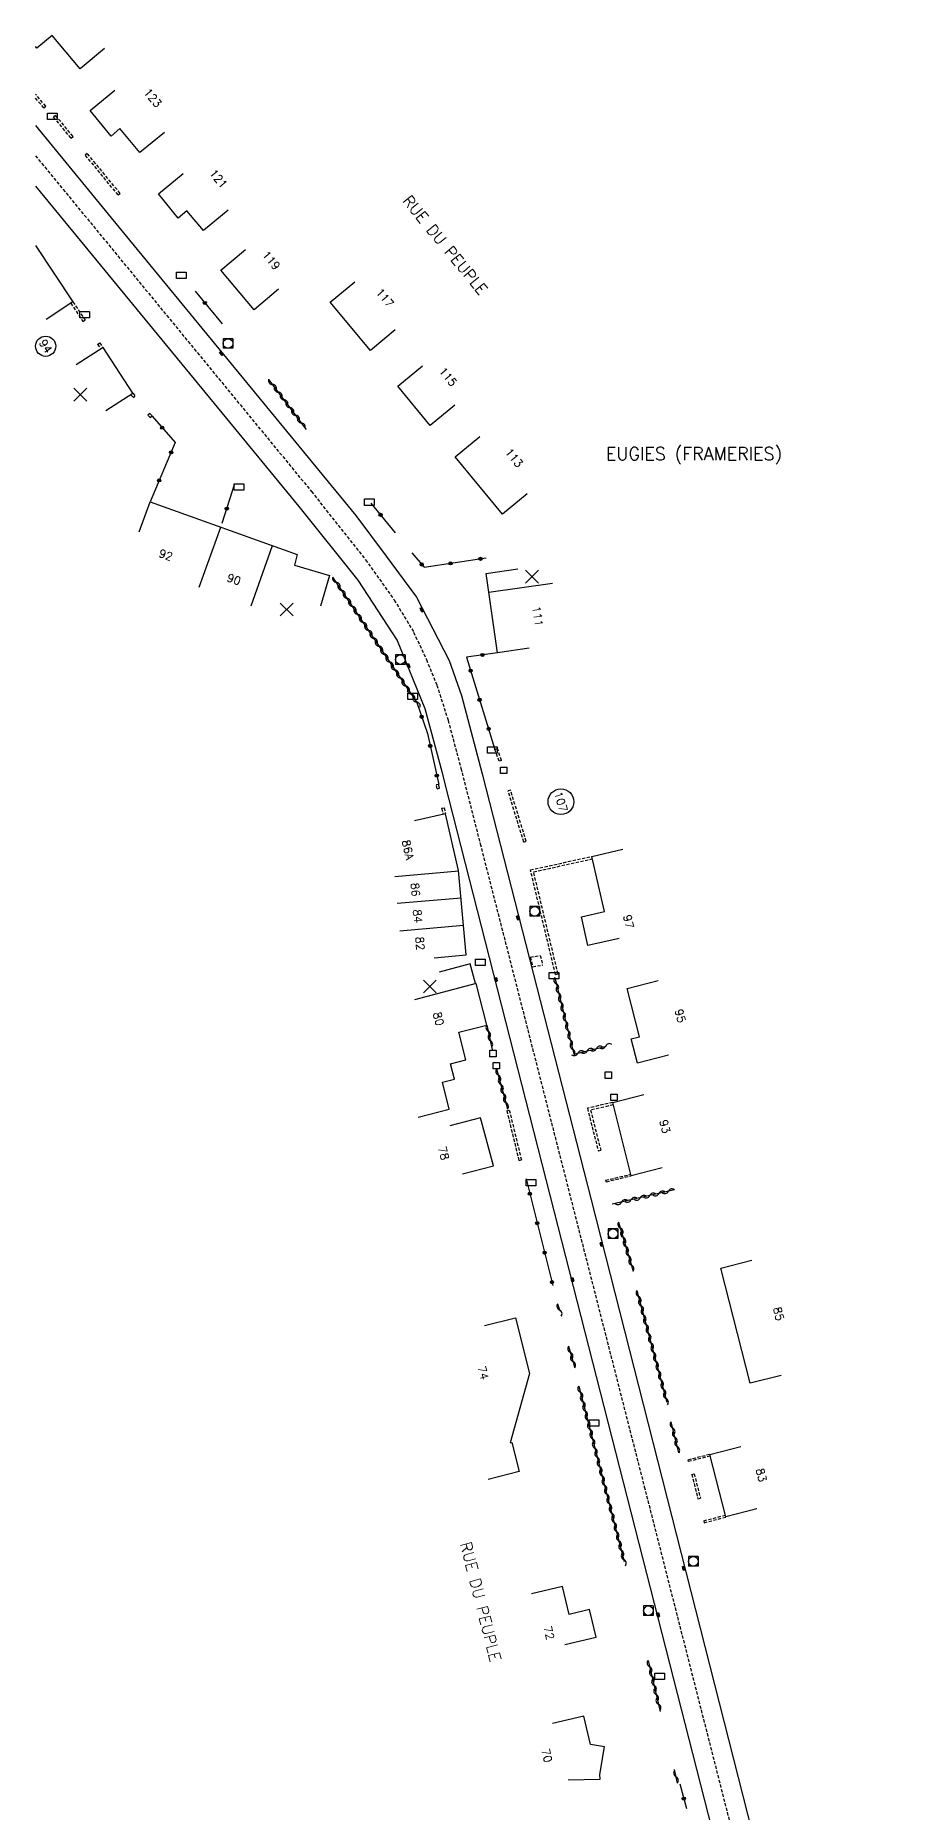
# Model space of a CAD drawing. Header units: millimetres. Extents: x 115000 to 115986, y 120000 to 121000.
# Drawn here: x 115000 to 115137.1, y 120301.6 to 120579.3 of the extents above; entities that cross this region are included whole.
import ezdxf
from ezdxf.enums import TextEntityAlignment as Align

# ---------------------------------------------------------------- set-up
doc = ezdxf.new("R2010")
doc.units = ezdxf.units.MM
doc.linetypes.add('DASHED', pattern=[0.75, 0.5, -0.25])
doc.layers.get('0').update_dxf_attribs({"linetype": 'CONTINUOUS'})
for name, color, linetype in [('W0001', 6, 'DASHED'), ('W0008', 7, 'CONTINUOUS'), ('W0100', 7, 'CONTINUOUS'), ('W0112', 1, 'DASHED'), ('W0310', 3, 'CONTINUOUS'), ('W0322', 7, 'CONTINUOUS'), ('W0400', 7, 'CONTINUOUS'), ('W0420', 7, 'CONTINUOUS'), ('W0980', 7, 'CONTINUOUS'), ('W0989', 7, 'CONTINUOUS'), ('W0991', 7, 'CONTINUOUS'), ('W1102', 7, 'CONTINUOUS'), ('W1471', 7, 'CONTINUOUS')]:
    doc.layers.add(name, color=color, linetype=linetype)
doc.styles.get("Standard").update_dxf_attribs({"font": 'romans.shx', "width": 0.85})

# ---------------------------------------------------------------- blocks, each defined once
blk = doc.blocks.new('t310o')
at = {"color": 0, "linetype": 'Continuous'}
for centre, start, end in [((-0.5, 0.38), 216.8699, 323.1304), ((0.5, -0.37), 36.8699, 143.1303)]:
    blk.add_arc(centre, 0.625, start, end, dxfattribs=at)
blk = doc.blocks.new('t322o')
at = {"color": 0, "linetype": 'Continuous'}
for radius in [0.25, 0.15]:
    blk.add_circle((0, 0), radius, dxfattribs=at)
blk = doc.blocks.new('t991o')
at = {"color": 0, "linetype": 'Continuous'}
for p, q in [((-1, 1), (1, -1)), ((-1, -1), (1, 1))]:
    blk.add_line(p, q, dxfattribs=at)
blk = doc.blocks.new('T400')
for p, q in [((-0.15, 0.3), (0.15, 0.3)), ((-0.15, -0.25), (-0.15, 0.3)), ((-0.15, 0.15), (0.15, 0.15)), ((-0.15, 0), (0.15, 0)), ((0.15, 0.3), (0.15, -0.25)), ((-0.15, -0.15), (0.15, -0.15)), ((-0.15, -0.25), (-0.15, -0.3)), ((-0.15, -0.3), (0.15, -0.3)), ((0.15, -0.3), (0.15, -0.25))]:
    blk.add_line(p, q)
blk = doc.blocks.new('T420')
for p, q in [((0.75, 0.75), (-0.75, 0.75)), ((-0.75, 0.75), (-0.75, -0.75)), ((0.75, 0.75), (0.75, -0.75)), ((0.75, -0.75), (-0.75, -0.75))]:
    blk.add_line(p, q)
blk.add_ellipse((0, 0), major_axis=(-0.53, 0.53), ratio=1, start_param=3.926991, end_param=10.210176)
blk = doc.blocks.new('t112o')
at = {"color": 0, "linetype": 'Continuous'}
for p, q in [((-0.5, 0.5), (0.5, 0.5)), ((-0.5, -0.5), (-0.5, 0.5)), ((0.5, 0.5), (0.5, -0.5)), ((0.5, -0.5), (-0.5, -0.5))]:
    blk.add_line(p, q, dxfattribs=at)
blk = doc.blocks.new('T1471')
at = {"color": 0, "linetype": 'Continuous', "flags": 128}
blk.add_lwpolyline([(-0.75, -0.5), (-0.75, 0.5), (0.75, 0.5), (0.75, -0.5), (-0.75, -0.5)], dxfattribs=at)

msp = doc.modelspace()

# ---------------------------------------------------------------- linework, layer by layer
at = {"layer": 'W0001'}
msp.add_lwpolyline([(115000, 120560.46), (115024.79, 120530.29), (115043.08, 120508.03), (115051.54, 120497.35), (115056.03, 120491.05), (115059.05, 120486.05), (115061.04, 120481.75), (115062.68, 120477.76), (115064.44, 120472.25), (115066.43, 120464.78), (115069.45, 120452.96), (115076.32, 120426.07), (115095.07, 120352.53), (115110.3, 120292.71)], dxfattribs=at)
at = {"layer": 'W0008'}
for points in [[(115000, 120565.19), (115013.48, 120548.77), (115050.04, 120504.27), (115054.76, 120497.89), (115059.48, 120491.51), (115064.61, 120481.59), (115066.54, 120476.14), (115069.76, 120463.93), (115086.77, 120397.34), (115117.13, 120278.02)], [(115000, 120555.73), (115041.14, 120505.67), (115050.36, 120494.18), (115056.46, 120484.76), (115060.8, 120474.13), (115063.47, 120464.26), (115063.94, 120462.36), (115080.96, 120395.65), (115111.64, 120275.37), (115125.16, 120222.31), (115134.84, 120184.3), (115136.65, 120172.72), (115137.11, 120162.01), (115136.71, 120150.95), (115135.45, 120143.03), (115123.66, 120082.58), (115113.46, 120030.32), (115109.15, 120008.96)]]:
    msp.add_lwpolyline(points, dxfattribs=at)
at = {"layer": 'W0100'}
for points in [[(115010.79, 120577.25), (115006.97, 120574.03), (115002.57, 120579.26), (115000.2, 120577.27), (115000, 120577.53)], [(115020.15, 120564.13), (115016.29, 120560.96), (115013.18, 120564.74), (115011.79, 120563.55), (115008.52, 120567.53), (115012.38, 120570.7)], [(115030.06, 120551.96), (115026.21, 120548.78), (115023.65, 120551.86), (115022.29, 120550.73), (115019.19, 120554.52), (115023.06, 120557.69)], [(115000, 120546.46), (115005.84, 120537.65), (115001.66, 120534.9)], [(115037.97, 120539.62), (115034.13, 120536.42), (115028.96, 120542.62), (115032.81, 120545.82)], [(115056.15, 120533.27), (115052.31, 120530.07), (115046.03, 120537.6), (115049.87, 120540.8)], [(115010.98, 120520.66), (115015.18, 120523.38), (115010.54, 120530.52), (115006.35, 120527.8)], [(115065.5, 120521.52), (115061.65, 120518.33), (115056.56, 120524.47), (115060.41, 120527.66)], [(115076.79, 120507.64), (115072.93, 120504.46), (115065.54, 120513.45), (115069.41, 120516.63)], [(115016.2, 120501.71), (115017.88, 120506.42), (115040.86, 120498.2), (115040.42, 120496.52), (115045.92, 120494.89), (115044.5, 120490.1)], [(115077.11, 120483.52), (115072.16, 120482.81), (115070.39, 120495.21), (115075.34, 120495.91)], [(115062.26, 120435.18), (115067.24, 120435.62), (115066.08, 120448.78), (115064.04, 120457.67), (115059.17, 120456.54)], [(115091.14, 120438.2), (115086.26, 120437.11), (115085.26, 120441.59), (115088.85, 120442.4), (115086.86, 120451.01), (115091.73, 120452.14)], [(115059.77, 120410.27), (115064.62, 120411.49), (115063.55, 120415.72), (115065.41, 120416.2), (115064.79, 120418.61), (115067.22, 120419.23), (115066.12, 120423.52), (115070.5, 120424.65), (115068.82, 120431.16), (115068.7, 120431.17), (115067.88, 120434.24), (115063.05, 120432.94)], [(115098.84, 120419.93), (115094, 120418.7), (115093.03, 120422.51), (115094.31, 120422.83), (115092.38, 120430.38), (115097.22, 120431.62)], [(115097.88, 120402.34), (115093.03, 120401.12), (115090.14, 120412.58), (115094.99, 120413.8)], [(115066.67, 120401.4), (115071.5, 120402.68), (115069.51, 120410.18), (115064.68, 120408.9)], [(115116.44, 120369.91), (115111.6, 120368.68), (115107.01, 120386.67), (115111.86, 120387.91)], [(115070.1, 120377.69), (115074.95, 120378.91), (115077.15, 120370.2), (115074.12, 120359.36), (115074.41, 120359.43), (115075.55, 120354.91), (115070.71, 120353.68)], [(115112.67, 120349.06), (115107.83, 120347.8), (115105.29, 120357.56), (115110.13, 120358.82)], [(115082.68, 120327.86), (115087.55, 120329.02), (115086.52, 120333.32), (115083.36, 120332.57), (115082.32, 120336.95), (115077.45, 120335.79)], [(115083.17, 120306.71), (115088.17, 120306.82), (115088.15, 120307.57), (115088.88, 120311.88), (115086.65, 120312.26), (115085.61, 120316.67), (115080.74, 120315.53)]]:
    msp.add_lwpolyline(points, dxfattribs=at)
at = {"layer": 'W0112'}
for p, q in [((115001.6, 120568.21), (115000, 120570.07)), ((115001.29, 120567.95), (115000, 120569.46)), ((115001.29, 120567.95), (115001.6, 120568.21)), ((115002.79, 120566.54), (115003.1, 120566.8)), ((115005.54, 120563.24), (115005.85, 120563.5)), ((115007.75, 120560.61), (115008.06, 120560.86)), ((115012.89, 120554.35), (115013.2, 120554.6)), ((115007.4, 120534.6), (115007.73, 120534.82)), ((115009.7, 120531.01), (115010.03, 120531.24)), ((115015.29, 120522.67), (115015.58, 120522.94)), ((115017.87, 120520.21), (115017.56, 120519.95)), ((115018.23, 120519.79), (115017.92, 120519.53)), ((115071.75, 120467.72), (115072.13, 120467.85)), ((115072.78, 120466.01), (115072.4, 120465.87)), ((115062.97, 120462.25), (115062.58, 120462.17)), ((115062.7, 120461.57), (115063.09, 120461.65)), ((115074.18, 120461.36), (115073.8, 120461.25)), ((115063.42, 120458.52), (115063.81, 120458.62)), ((115076.25, 120453.25), (115076.63, 120453.37)), ((115077.26, 120435.26), (115078.83, 120435.54)), ((115078.83, 120435.54), (115079.21, 120434.04)), ((115081.21, 120432.55), (115081.6, 120432.64)), ((115073.6, 120411.28), (115073.99, 120411.37)), ((115075.49, 120403.49), (115075.88, 120403.58)), ((115087.88, 120404.99), (115088.27, 120405.09)), ((115089.04, 120400.4), (115092.93, 120401.34)), ((115105.36, 120357.32), (115101.94, 120356.45)), ((115102.48, 120354.46), (115102.87, 120354.56)), ((115103.45, 120350.63), (115103.83, 120350.72)), ((115104.37, 120347.2), (115107.78, 120348.1))]:
    msp.add_line(p, q, dxfattribs=at)
for points in [[(115005.85, 120563.5), (115003.1, 120566.8)], [(115005.54, 120563.24), (115002.79, 120566.54)], [(115012.89, 120554.35), (115007.75, 120560.61)], [(115013.2, 120554.6), (115008.06, 120560.86)], [(115005.5, 120537.43), (115007.4, 120534.6)], [(115005.84, 120537.65), (115007.73, 120534.82)], [(115009.7, 120531.01), (115010.21, 120530.29)], [(115010.03, 120531.24), (115010.54, 120530.52)], [(115014.88, 120523.11), (115015.29, 120522.67)], [(115015.18, 120523.38), (115015.58, 120522.94)], [(115017.56, 120519.95), (115017.92, 120519.53)], [(115017.87, 120520.21), (115018.23, 120519.79)], [(115072.4, 120465.87), (115071.75, 120467.72)], [(115072.78, 120466.01), (115072.13, 120467.85)], [(115062.7, 120461.57), (115062.58, 120462.17)], [(115063.09, 120461.65), (115062.97, 120462.25)], [(115076.63, 120453.37), (115074.18, 120461.36)], [(115063.42, 120458.52), (115063.65, 120457.57)], [(115063.81, 120458.62), (115064.04, 120457.67)], [(115076.25, 120453.25), (115073.8, 120461.25)], [(115081.21, 120432.55), (115077.3, 120448.89), (115086.86, 120451.01)], [(115081.6, 120432.64), (115077.78, 120448.59), (115086.94, 120450.62)], [(115077.26, 120435.26), (115077.64, 120433.76), (115079.21, 120434.04)], [(115073.99, 120411.37), (115075.88, 120403.58)], [(115090.14, 120412.58), (115086.19, 120411.65), (115087.88, 120404.99)], [(115090.24, 120412.19), (115086.68, 120411.35), (115088.27, 120405.09)], [(115073.6, 120411.28), (115075.49, 120403.49)], [(115089.04, 120400.4), (115089.14, 120400.17), (115093.03, 120401.12)], [(115105.29, 120357.56), (115101.87, 120356.69), (115101.94, 120356.45)], [(115102.48, 120354.46), (115103.45, 120350.63)], [(115102.87, 120354.56), (115103.83, 120350.72)], [(115104.37, 120347.2), (115104.42, 120346.9), (115107.83, 120347.8)]]:
    msp.add_lwpolyline(points, dxfattribs=at)
at = {"layer": 'W0310'}
for p, q in [((115036.4, 120525.54), (115042.27, 120517.71)), ((115046.4, 120494.65), (115059.53, 120475.07)), ((115070.5, 120424.65), (115071.32, 120420.85)), ((115073.74, 120411.54), (115072.03, 120417.74)), ((115099.8, 120398.92), (115090.06, 120396.66)), ((115091.07, 120393.88), (115093.32, 120386.2)), ((115081.54, 120381.12), (115081.86, 120380)), ((115093.92, 120383.2), (115098.59, 120365.76)), ((115083.24, 120374.47), (115084.17, 120371.26)), ((115084.83, 120368.26), (115091.95, 120340.82)), ((115100.48, 120357.82), (115099.25, 120362.65)), ((115095.67, 120325.38), (115097.54, 120317.43)), ((115100.24, 120306.23), (115099.78, 120308.33))]:
    msp.add_line(p, q, dxfattribs=at)
msp.add_lwpolyline([(115081.08, 120432.07), (115084.05, 120420.1), (115089.11, 120421.38)], dxfattribs=at)
at = {"layer": 'W0322'}
for p, q in [((115024.93, 120539.3), (115029.12, 120534.24)), ((115029.12, 120503.08), (115031.14, 120509.28)), ((115052.37, 120506.2), (115056.19, 120501.57)), ((115076.62, 120400.61), (115080.79, 120383.96)), ((115100.62, 120306.09), (115101.65, 120302.24))]:
    msp.add_line(p, q, dxfattribs=at)
for points in [[(115018.23, 120519.79), (115021.81, 120515.65), (115017.88, 120506.42)], [(115058.79, 120498.43), (115060.69, 120496.17), (115070.37, 120497.63)], [(115072.16, 120482.81), (115067.29, 120482.13), (115071.75, 120467.72)], [(115059.53, 120475.07), (115061.21, 120470.21), (115062.97, 120462.25)]]:
    msp.add_lwpolyline(points, dxfattribs=at)
at = {"layer": 'W1102'}
for p, q in [((115025.56, 120493.05), (115028.93, 120502.46)), ((115033.66, 120490.15), (115037.03, 120499.57)), ((115080.72, 120493.64), (115070.82, 120492.22)), ((115056.12, 120447.88), (115066.09, 120448.75)), ((115056.49, 120443.68), (115066.45, 120444.55)), ((115056.87, 120439.38), (115066.83, 120440.25)), ((115068.82, 120431.16), (115059.16, 120428.58))]:
    msp.add_line(p, q, dxfattribs=at)
for centre, radius in [((115001.58, 120530.71), 1.58), ((115082.05, 120459.55), 2.01)]:
    msp.add_circle(centre, radius, dxfattribs=at)

# ---------------------------------------------------------------- block references
at = {"layer": 'W0112'}
for p in [(115073.11, 120464.46), (115071.43, 120420.21), (115071.95, 120418.3), (115089.47, 120416.83), (115090.33, 120413.37)]:
    msp.add_blockref('t112o', p, dxfattribs=at)
at = {"layer": 'W0310'}
for p, rotation in [((115037, 120524.74), 306.8195250219502), ((115037.9, 120523.54), 306.8195250219502), ((115038.8, 120522.34), 306.8195250219502), ((115039.7, 120521.13), 306.8195250219502), ((115040.6, 120519.93), 306.8195250219502), ((115041.5, 120518.73), 306.8195250219502), ((115046.96, 120493.82), 303.838434375724), ((115047.79, 120492.57), 303.838434375724), ((115048.63, 120491.32), 303.838434375724), ((115049.46, 120490.08), 303.838434375724), ((115050.3, 120488.83), 303.838434375724), ((115051.13, 120487.59), 303.838434375724), ((115051.97, 120486.34), 303.838434375724), ((115052.8, 120485.1), 303.838434375724), ((115053.64, 120483.85), 303.838434375724), ((115054.47, 120482.6), 303.838434375724), ((115055.31, 120481.36), 303.838434375724), ((115056.14, 120480.11), 303.838434375724), ((115056.98, 120478.87), 303.838434375724), ((115057.81, 120477.62), 303.838434375724), ((115058.65, 120476.37), 303.838434375724), ((115059.49, 120475.13), 303.838434375724), ((115081.32, 120431.1), 283.9325785259011), ((115081.68, 120429.65), 283.9325785259011), ((115082.04, 120428.19), 283.9325785259011), ((115082.4, 120426.73), 283.9325785259011), ((115082.76, 120425.28), 283.9325785259011), ((115070.71, 120423.67), 282.1700774658943), ((115071.03, 120422.2), 282.1700774658943), ((115083.13, 120423.82), 283.9325785259011), ((115083.49, 120422.37), 283.9325785259011), ((115083.85, 120420.91), 283.9325785259011), ((115084.69, 120420.26), 14.20681850157506), ((115086.15, 120420.62), 14.20681850157506), ((115087.6, 120420.99), 14.20681850157506), ((115089.05, 120421.36), 14.20681850157506), ((115072.27, 120416.84), 105.4253097796006), ((115072.67, 120415.39), 105.4253097796006), ((115073.07, 120413.95), 105.4253097796006), ((115073.47, 120412.5), 105.4253097796006), ((115091.52, 120397), 193.0438715182617), ((115092.99, 120397.34), 193.0438715182617), ((115094.45, 120397.68), 193.0438715182617), ((115095.91, 120398.02), 193.0438715182617), ((115097.37, 120398.35), 193.0438715182617), ((115098.83, 120398.69), 193.0438715182617), ((115091.35, 120392.91), 286.3487518534948), ((115091.77, 120391.48), 286.3487518534948), ((115092.19, 120390.04), 286.3487518534948), ((115092.61, 120388.6), 286.3487518534948), ((115093.04, 120387.16), 286.3487518534948), ((115081.82, 120380.15), 285.6936929244815), ((115094.18, 120382.24), 284.9840247966934), ((115094.56, 120380.79), 284.9840247966934), ((115094.95, 120379.34), 284.9840247966934), ((115095.34, 120377.89), 284.9840247966934), ((115095.73, 120376.44), 284.9840247966934), ((115096.12, 120374.99), 284.9840247966934), ((115083.51, 120373.51), 286.2589240492454), ((115083.93, 120372.07), 286.2589240492454), ((115096.5, 120373.54), 284.9840247966934), ((115096.89, 120372.09), 284.9840247966934), ((115097.28, 120370.65), 284.9840247966934), ((115097.67, 120369.2), 284.9840247966934), ((115085.08, 120367.29), 284.5392377844895), ((115098.05, 120367.75), 284.9840247966934), ((115098.44, 120366.3), 284.9840247966934), ((115085.46, 120365.84), 284.5392377844895), ((115085.83, 120364.38), 284.5392377844895), ((115086.21, 120362.93), 284.5392377844895), ((115086.59, 120361.48), 284.5392377844895), ((115099.49, 120361.7), 104.3014890264862), ((115086.96, 120360.03), 284.5392377844895), ((115087.34, 120358.57), 284.5392377844895), ((115099.86, 120360.24), 104.3014890264862), ((115100.23, 120358.79), 104.3014890264862), ((115087.72, 120357.12), 284.5392377844895), ((115088.09, 120355.67), 284.5392377844895), ((115088.47, 120354.22), 284.5392377844895), ((115088.85, 120352.77), 284.5392377844895), ((115089.22, 120351.32), 284.5392377844895), ((115089.6, 120349.86), 284.5392377844895), ((115089.98, 120348.41), 284.5392377844895), ((115090.35, 120346.96), 284.5392377844895), ((115090.73, 120345.51), 284.5392377844895), ((115091.11, 120344.06), 284.5392377844895), ((115091.48, 120342.6), 284.5392377844895), ((115091.86, 120341.15), 284.5392377844895), ((115095.9, 120324.4), 283.2633287434063), ((115096.24, 120322.94), 283.2633287434063), ((115096.59, 120321.48), 283.2633287434063), ((115096.93, 120320.02), 283.2633287434063), ((115097.27, 120318.56), 283.2633287434063), ((115100.03, 120307.21), 102.5576598913514)]:
    msp.add_blockref('t310o', p, dxfattribs=dict(at, rotation=rotation))
at = {"layer": 'W0322'}
for p, rotation in [((115026.44, 120537.47), 309.6937283991456), ((115019.78, 120517.99), 310.8768816946732), ((115021.17, 120514.13), 246.9491796400234), ((115019.31, 120509.76), 246.9491796400234), ((115029.86, 120505.34), 72.02605882182367), ((115053.88, 120504.37), 309.4881124166657), ((115069.5, 120497.5), 8.611755227320023), ((115060.31, 120496.62), 310.0706604287083), ((115064.81, 120496.79), 8.611755227320023), ((115069.81, 120482.48), 187.9619689292387), ((115067.95, 120480.02), 287.1877636748529), ((115069.35, 120475.48), 287.1877636748529), ((115060.3, 120472.82), 289.094238683361), ((115070.76, 120470.94), 287.1877636748529), ((115061.64, 120468.27), 282.4937047045499), ((115062.66, 120463.63), 282.4937047045499), ((115077.2, 120398.31), 284.0612861481922), ((115078.35, 120393.7), 284.0612861481922), ((115079.51, 120389.09), 284.0612861481922), ((115080.66, 120384.49), 284.0612861481922), ((115101.24, 120303.79), 284.8923181595257)]:
    msp.add_blockref('t322o', p, dxfattribs=dict(at, rotation=rotation))
at = {"layer": 'W0400'}
for p, rotation in [((115029.04, 120529.59), 40.4776669847473), ((115060.32, 120489.57), 27.77956592671307), ((115058.24, 120480.79), 22.49177800644201), ((115075.36, 120441.42), 14.34749862897826), ((115071.9, 120431.75), 14.39758375900529), ((115088.39, 120390.36), 193.9743809496955), ((115083.86, 120384.87), 14.36594095923239), ((115101.25, 120339.81), 15.02848601771732), ((115097.22, 120332.52), 15.06304817596014)]:
    msp.add_blockref('T400', p, dxfattribs=dict(at, rotation=rotation))
at = {"layer": 'W0420'}
for p in [(115030.05, 120531.14), (115056.98, 120481.76), (115077.96, 120442.43), (115090.19, 120392.06), (115102.74, 120340.86), (115095.72, 120333.15)]:
    msp.add_blockref('T420', p, dxfattribs=at)
at = {"layer": 'W0991', "rotation": 90}
for p in [(115006.99, 120523.14), (115077.53, 120494.71), (115039.22, 120489.57), (115061.59, 120430.67)]:
    msp.add_blockref('t991o', p, dxfattribs=at)
at = {"layer": 'W1471'}
for p in [(115002.6, 120566.62), (115022.78, 120541.81), (115007.67, 120535.65), (115031.76, 120508.71), (115052.14, 120506.35), (115058.9, 120476.02), (115071.33, 120467.63), (115069.45, 120434.46), (115080.98, 120432.38), (115077.38, 120400.02), (115087.23, 120362.5), (115097.49, 120322.91)]:
    msp.add_blockref('T1471', p, dxfattribs=at)

# ---------------------------------------------------------------- texts
at = {"layer": 'W0980'}
msp.add_text('EUGIES (FRAMERIES)', height=2, dxfattribs=at).set_placement((115102.85, 120513.79), align=Align.MIDDLE)
at = {"layer": 'W0989'}
for rotation, p in [(309.4058, (115063.98, 120546.53)), (284.2917, (115069.52, 120334.56))]:
    msp.add_text('RUE DU PEUPLE', height=1.75, rotation=rotation, dxfattribs=at).set_placement(p, align=Align.MIDDLE)
at = {"layer": 'W0991'}
for s, rotation, p in [('123', 309.3965, (115018.32, 120569.52)), ('121', 309.6148, (115028.57, 120556.9)), ('119', 309.7938, (115036.82, 120544.13)), ('117', 309.8415, (115054.57, 120538.28)), ('94', 303.8207, (115001.58, 120530.71)), ('115', 309.6521, (115064.42, 120525.95)), ('113', 309.4034, (115074.74, 120513.28)), ('92', 340.3112, (115020.35, 120498.1)), ('90', 340.3106, (115030.99, 120494.29)), ('111', 278.1476, (115078.42, 120488.52)), ('107', 287.0629, (115082.05, 120459.55)), ('86A', 282.9588, (115058.15, 120452.04)), ('86', 275.0092, (115059.32, 120445.82)), ('84', 275.0063, (115059.68, 120441.67)), ('97', 282.6141, (115092.61, 120440.82)), ('82', 275.0041, (115060.05, 120437.4)), ('80', 284.9772, (115062.94, 120425.62)), ('95', 284.3635, (115100.7, 120426.08)), ('93', 284.128, (115098.31, 120408.8)), ('78', 284.851, (115063.74, 120404.65)), ('85', 284.2966, (115116.05, 120379.54)), ('74', 284.2196, (115069.91, 120370.31)), ('83', 284.5788, (115113.36, 120354.35)), ('72', 283.4177, (115080.19, 120329.69)), ('70', 283.2527, (115079.86, 120310.53))]:
    msp.add_text(s, height=1.25, rotation=rotation, dxfattribs=at).set_placement(p, align=Align.MIDDLE)

doc.saveas('drawing.dxf')
